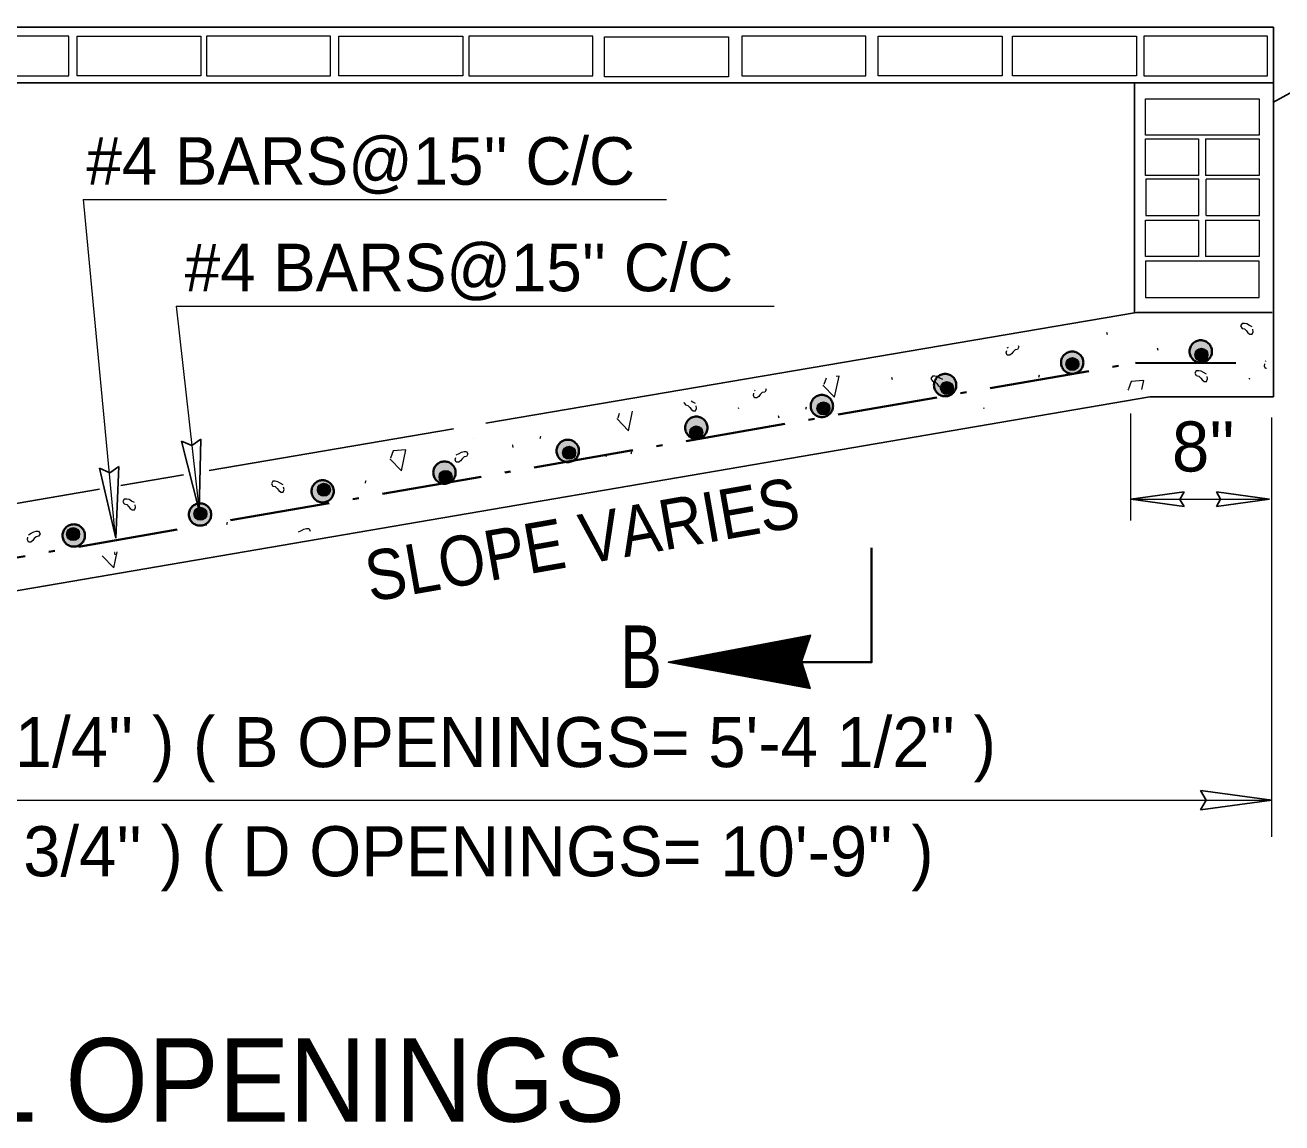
# Model space of a CAD drawing. Extents: x 385 to 753, y -129 to 142.
# Drawn here: x 666.24 to 696.36, y 1.19 to 27.49 of the extents above; entities that cross this region are included whole.
import ezdxf
from ezdxf.enums import TextEntityAlignment as Align

# ---------------------------------------------------------------- set-up
doc = ezdxf.new("R2010")
doc.units = 0
doc.header["$LTSCALE"] = 0.48
doc.linetypes.add('DOT_DASHED', pattern=[7.7, 5, -1.2, 0.3, -1.2])
doc.linetypes.add('LONG_DASHED', pattern=[7.5, 6, -1.5])
doc.layers.add('1', color=7, linetype='Continuous', lineweight=13)
doc.layers.add('25', color=7, linetype='Continuous', lineweight=13)
doc.layers.add('10', color=7, linetype='Continuous')

msp = doc.modelspace()

# ---------------------------------------------------------------- hatches: boundary and pattern name
at = {"layer": '1'}
for points in [[(694.15, 19.6733, 1), (694.6849, 19.6733, 1)], [(691.0691, 19.4043, 1), (691.604, 19.4043, 1)], [(694.589, 19.5919, 1), (694.2772, 19.5919, 1)], [(691.4961, 19.3704, 1), (691.1843, 19.3704, 1)], [(688.0241, 18.8666, 1), (688.559, 18.8666, 1)], [(688.4916, 18.7945, 1), (688.1798, 18.7945, 1)], [(685.0687, 18.3648, 1), (685.6036, 18.3648, 1)], [(685.5312, 18.3072, 1), (685.2194, 18.3072, 1)], [(682.0596, 17.8449, 1), (682.5945, 17.8449, 1)], [(682.4825, 17.7312, 1), (682.1707, 17.7312, 1)], [(678.9788, 17.2893, 1), (679.5137, 17.2893, 1)], [(679.4338, 17.244, 1), (679.122, 17.244, 1)], [(676.0235, 16.7694, 1), (676.5584, 16.7694, 1)], [(673.1039, 16.3213, 1), (673.6388, 16.3213, 1)], [(676.4734, 16.6681, 1), (676.1616, 16.6681, 1)], [(673.5573, 16.358, 1), (673.2455, 16.358, 1)], [(670.1664, 15.7657, 1), (670.7013, 15.7657, 1)], [(670.597, 15.7821, 1), (670.2852, 15.7821, 1)], [(667.1393, 15.2638, 1), (667.6742, 15.2638, 1)], [(667.5483, 15.2947, 1), (667.2365, 15.2947, 1)]]:
    msp.add_hatch(color=256, dxfattribs=at).paths.add_polyline_path(points)

# ---------------------------------------------------------------- linework, layer by layer
at = {"layer": '1', "linetype": 'LONG_DASHED', "lineweight": 25}
msp.add_line((696.1477, 25.6347), (700.2673, 27.9276), dxfattribs=at)
at = {"layer": '1', "lineweight": 25}
for p, q in [((635.1567, 27.4436), (696.1597, 27.4436)), ((696.1597, 18.5846), (696.1597, 27.4436)), ((635.1567, 26.1099), (696.1597, 26.1099)), ((692.8282, 20.6088), (692.8282, 26.1099)), ((677.2867, 17.9515), (692.8737, 20.6088)), ((692.8737, 20.6088), (696.1299, 20.6088)), ((642.555, 9.9162), (693.1942, 18.5846)), ((693.1942, 18.5846), (696.1597, 18.5846)), ((670.6509, 16.8202), (676.5066, 17.8185)), ((670.4098, 15.8538), (669.9883, 17.5204)), ((670.4098, 15.8538), (670.4535, 17.5723)), ((668.4169, 15.2002), (668.023, 16.8734)), ((668.4169, 15.2002), (668.4889, 16.9177)), ((668.5352, 16.4595), (670.0358, 16.7153)), ((659.9661, 14.9986), (668.0201, 16.3717)), ((692.7413, 16.1307), (694.0186, 16.3062)), ((696.0682, 16.1319), (694.7909, 16.3074)), ((692.7413, 16.1307), (694.0186, 15.9552)), ((696.0682, 16.1319), (694.7909, 15.9564)), ((696.1173, 8.9215), (694.4142, 9.1555)), ((696.1173, 8.9215), (694.4142, 8.6875))]:
    msp.add_line(p, q, dxfattribs=at)
at = {"layer": '1'}
for p, q in [((694.3619, 24.765), (694.3619, 23.8923)), ((694.5345, 24.765), (694.5345, 23.8923)), ((694.3709, 22.9285), (694.3709, 23.8012)), ((694.5437, 22.9285), (694.5437, 23.8012)), ((667.6307, 23.3172), (681.6149, 23.3172)), ((667.6307, 23.3172), (668.3918, 15.3007)), ((694.3619, 22.8195), (694.3619, 21.9467)), ((694.5345, 22.8195), (694.5345, 21.9467)), ((669.8623, 20.7607), (684.1902, 20.7607)), ((669.8623, 20.7607), (670.4098, 15.8538)), ((692.7411, 15.6183), (692.7411, 18.1856)), ((696.1176, 8.0457), (696.1176, 18.0927)), ((692.7411, 16.1312), (696.0684, 16.1312)), ((683.9097, 11.811), (683.9097, 12.6511)), ((683.9347, 11.8064), (683.9347, 12.6557)), ((683.9597, 11.8019), (683.9597, 12.6605)), ((683.9847, 11.7973), (683.9847, 12.6653)), ((685.001, 12.6697), (684.0078, 12.6697)), ((684.0097, 11.7927), (684.0097, 12.67)), ((684.0347, 11.7882), (684.0347, 12.6747)), ((684.0597, 11.7836), (684.0597, 12.6795)), ((684.0847, 11.779), (684.0847, 12.6842)), ((684.1097, 11.7744), (684.1097, 12.689)), ((684.1347, 11.7698), (684.1347, 12.6937)), ((685.0096, 12.6947), (684.1396, 12.6947)), ((684.1597, 11.7652), (684.1597, 12.6985)), ((684.1847, 11.7607), (684.1847, 12.7032)), ((684.2097, 11.7561), (684.2097, 12.708)), ((684.2347, 11.7515), (684.2347, 12.7127)), ((684.2597, 11.7469), (684.2597, 12.7174)), ((685.0182, 12.7197), (684.2713, 12.7197)), ((684.2847, 11.7423), (684.2847, 12.7222)), ((684.3097, 11.7378), (684.3097, 12.7269)), ((684.3347, 11.7332), (684.3347, 12.7317)), ((684.3597, 11.7287), (684.3597, 12.7364)), ((684.3847, 11.7241), (684.3847, 12.7412)), ((685.0269, 12.7447), (684.4031, 12.7447)), ((684.4097, 11.7195), (684.4097, 12.7459)), ((684.4347, 11.7149), (684.4347, 12.7507)), ((684.4597, 11.7103), (684.4597, 12.7554)), ((684.4847, 11.7058), (684.4847, 12.7602)), ((684.5097, 11.7012), (684.5097, 12.7649)), ((684.5347, 11.6966), (684.5347, 12.7697)), ((685.0355, 12.7697), (684.5348, 12.7697)), ((684.5597, 11.692), (684.5597, 12.7743)), ((684.5847, 11.6874), (684.5847, 12.7791)), ((684.6097, 11.6828), (684.6097, 12.7838)), ((684.6347, 11.6783), (684.6347, 12.7886)), ((684.6597, 11.6737), (684.6597, 12.7933)), ((685.0442, 12.7947), (684.6666, 12.7947)), ((684.6847, 11.6691), (684.6847, 12.7981)), ((684.7097, 11.6645), (684.7097, 12.8028)), ((684.7347, 11.6599), (684.7347, 12.8076)), ((684.7597, 11.6554), (684.7597, 12.8123)), ((684.7847, 11.6508), (684.7847, 12.8171)), ((685.0528, 12.8197), (684.7983, 12.8197)), ((684.8097, 11.6463), (684.8097, 12.8218)), ((684.8347, 11.6417), (684.8347, 12.8266)), ((684.8597, 12.2607), (684.8597, 12.8313)), ((684.8847, 12.3331), (684.8847, 12.836)), ((684.9097, 12.4054), (684.9097, 12.8407)), ((685.0614, 12.8447), (684.9302, 12.8447)), ((684.9347, 12.4778), (684.9347, 12.8455)), ((684.9597, 12.5501), (684.9597, 12.8502)), ((684.9847, 12.6224), (684.9847, 12.855)), ((685.0097, 12.6948), (685.0097, 12.8598)), ((685.0347, 12.7672), (685.0347, 12.8645)), ((685.0597, 12.8395), (685.0597, 12.8692)), ((685.0701, 12.8697), (685.0619, 12.8697)), ((682.3347, 12.0994), (682.3347, 12.3522)), ((682.3597, 12.0949), (682.3597, 12.3569)), ((682.3847, 12.0903), (682.3847, 12.3617)), ((682.4097, 12.0857), (682.4097, 12.3664)), ((684.8973, 12.3697), (682.4267, 12.3697)), ((682.4347, 12.0812), (682.4347, 12.3712)), ((682.4597, 12.0766), (682.4597, 12.3759)), ((682.4847, 12.072), (682.4847, 12.3807)), ((682.5097, 12.0674), (682.5097, 12.3854)), ((682.5347, 12.0628), (682.5347, 12.3902)), ((684.9059, 12.3947), (682.5585, 12.3947)), ((682.5597, 12.0582), (682.5597, 12.3949)), ((682.5847, 12.0537), (682.5847, 12.3997)), ((682.6097, 12.0491), (682.6097, 12.4044)), ((682.6347, 12.0445), (682.6347, 12.4091)), ((682.6597, 12.0399), (682.6597, 12.4138)), ((682.6847, 12.0353), (682.6847, 12.4186)), ((684.9146, 12.4197), (682.6902, 12.4197)), ((682.7097, 12.0307), (682.7097, 12.4233)), ((682.7347, 12.0262), (682.7347, 12.4281)), ((682.7597, 12.0217), (682.7597, 12.4328)), ((682.7847, 12.0171), (682.7847, 12.4376)), ((682.8097, 12.0125), (682.8097, 12.4423)), ((684.9232, 12.4447), (682.822, 12.4447)), ((682.8347, 12.0079), (682.8347, 12.4471)), ((682.8597, 12.0033), (682.8597, 12.4518)), ((682.8847, 11.9987), (682.8847, 12.4566)), ((682.9097, 11.9942), (682.9097, 12.4613)), ((682.9347, 11.9896), (682.9347, 12.4661)), ((684.9318, 12.4697), (682.9538, 12.4697)), ((682.9597, 11.985), (682.9597, 12.4707)), ((682.9847, 11.9804), (682.9847, 12.4755)), ((683.0097, 11.9758), (683.0097, 12.4802)), ((683.0347, 11.9712), (683.0347, 12.485)), ((683.0597, 11.9667), (683.0597, 12.4897)), ((683.0847, 11.9621), (683.0847, 12.4945)), ((684.9405, 12.4947), (683.0855, 12.4947)), ((683.1097, 11.9575), (683.1097, 12.4992)), ((683.1347, 11.9529), (683.1347, 12.504)), ((683.1597, 11.9484), (683.1597, 12.5087)), ((683.1847, 11.9438), (683.1847, 12.5135)), ((683.2097, 11.9392), (683.2097, 12.5183)), ((684.9492, 12.5197), (683.2172, 12.5197)), ((683.2347, 11.9347), (683.2347, 12.523)), ((683.2597, 11.9301), (683.2597, 12.5277)), ((683.2847, 11.9255), (683.2847, 12.5324)), ((683.3097, 11.9209), (683.3097, 12.5372)), ((683.3347, 11.9163), (683.3347, 12.5419)), ((684.9578, 12.5447), (683.349, 12.5447)), ((683.3597, 11.9117), (683.3597, 12.5467)), ((683.3847, 11.9072), (683.3847, 12.5514)), ((683.4097, 11.9026), (683.4097, 12.5562)), ((683.4347, 11.898), (683.4347, 12.5609)), ((683.4597, 11.8934), (683.4597, 12.5657)), ((684.9664, 12.5697), (683.4808, 12.5697)), ((683.4847, 11.8888), (683.4847, 12.5704)), ((683.5097, 11.8842), (683.5097, 12.5752)), ((683.5347, 11.8797), (683.5347, 12.5799)), ((683.5597, 11.8752), (683.5597, 12.5847)), ((683.5847, 11.8706), (683.5847, 12.5894)), ((683.6097, 11.866), (683.6097, 12.5941)), ((684.9751, 12.5947), (683.6126, 12.5947)), ((683.6347, 11.8614), (683.6347, 12.5988)), ((683.6597, 11.8568), (683.6597, 12.6036)), ((683.6847, 11.8522), (683.6847, 12.6083)), ((683.7097, 11.8477), (683.7097, 12.6131)), ((683.7347, 11.8431), (683.7347, 12.6178)), ((684.9837, 12.6197), (683.7443, 12.6197)), ((683.7597, 11.8385), (683.7597, 12.6226)), ((683.7847, 11.8339), (683.7847, 12.6273)), ((683.8097, 11.8293), (683.8097, 12.6321)), ((683.8347, 11.8247), (683.8347, 12.6368)), ((683.8597, 11.8202), (683.8597, 12.6416)), ((684.9923, 12.6447), (683.8761, 12.6447)), ((683.8847, 11.8156), (683.8847, 12.6463)), ((681.6597, 12.2231), (681.6597, 12.2241)), ((684.8618, 12.2197), (681.6782, 12.2197)), ((681.6847, 12.2185), (681.6847, 12.2288)), ((681.7097, 12.2139), (681.7097, 12.2336)), ((681.7347, 12.2093), (681.7347, 12.2383)), ((681.7597, 12.2047), (681.7597, 12.2431)), ((684.8541, 12.2447), (681.7679, 12.2447)), ((681.7847, 12.2002), (681.7847, 12.2478)), ((681.8097, 12.1956), (681.8097, 12.2526)), ((684.8701, 12.1947), (681.8148, 12.1947)), ((681.8347, 12.191), (681.8347, 12.2573)), ((681.8597, 12.1864), (681.8597, 12.2621)), ((681.8847, 12.1818), (681.8847, 12.2668)), ((684.8628, 12.2697), (681.8997, 12.2697)), ((681.9097, 12.1772), (681.9097, 12.2716)), ((681.9347, 12.1727), (681.9347, 12.2763)), ((684.8783, 12.1697), (681.9512, 12.1697)), ((681.9597, 12.1682), (681.9597, 12.2811)), ((681.9847, 12.1636), (681.9847, 12.2858)), ((682.0097, 12.159), (682.0097, 12.2905)), ((684.8714, 12.2947), (682.0315, 12.2947)), ((682.0347, 12.1544), (682.0347, 12.2952)), ((682.0597, 12.1498), (682.0597, 12.3)), ((682.0847, 12.1452), (682.0847, 12.3048)), ((684.8867, 12.1447), (682.0878, 12.1447)), ((682.1097, 12.1407), (682.1097, 12.3095)), ((682.1347, 12.1361), (682.1347, 12.3142)), ((682.1597, 12.1315), (682.1597, 12.319)), ((684.88, 12.3197), (682.1632, 12.3197)), ((682.1847, 12.1269), (682.1847, 12.3238)), ((682.2097, 12.1223), (682.2097, 12.3285)), ((684.8949, 12.1197), (682.2243, 12.1197)), ((682.2347, 12.1177), (682.2347, 12.3332)), ((682.2597, 12.1132), (682.2597, 12.338)), ((682.2847, 12.1086), (682.2847, 12.3427)), ((684.8887, 12.3447), (682.295, 12.3447)), ((682.3097, 12.104), (682.3097, 12.3474)), ((684.9032, 12.0947), (682.3608, 12.0947)), ((684.9114, 12.0697), (682.4973, 12.0697)), ((684.8597, 11.6371), (684.8597, 12.2262)), ((684.8847, 11.6325), (684.8847, 12.1506)), ((684.9097, 11.6279), (684.9097, 12.075)), ((684.9197, 12.0447), (682.6338, 12.0447)), ((684.928, 12.0197), (682.7704, 12.0197)), ((684.9362, 11.9947), (682.9069, 11.9947)), ((684.9445, 11.9697), (683.0434, 11.9697)), ((684.9527, 11.9447), (683.1799, 11.9447)), ((684.9611, 11.9197), (683.3164, 11.9197)), ((684.9693, 11.8947), (683.453, 11.8947)), ((684.9776, 11.8697), (683.5895, 11.8697)), ((684.9858, 11.8447), (683.726, 11.8447)), ((684.9942, 11.8197), (683.8625, 11.8197)), ((685.0024, 11.7947), (683.9991, 11.7947)), ((685.0107, 11.7697), (684.1356, 11.7697)), ((684.9347, 11.6233), (684.9347, 11.9994)), ((684.9597, 11.6188), (684.9597, 11.9238)), ((684.9847, 11.6142), (684.9847, 11.8483)), ((685.0097, 11.6096), (685.0097, 11.7727)), ((685.0189, 11.7447), (684.2721, 11.7447)), ((685.0272, 11.7197), (684.4086, 11.7197)), ((685.0355, 11.6947), (684.5451, 11.6947)), ((685.0437, 11.6697), (684.6817, 11.6697)), ((685.052, 11.6447), (684.8182, 11.6447)), ((685.0602, 11.6197), (684.9547, 11.6197)), ((685.0347, 11.605), (685.0347, 11.6971)), ((685.0597, 11.6004), (685.0597, 11.6215)), ((642.0185, 8.9207), (696.1176, 8.9207))]:
    msp.add_line(p, q, dxfattribs=at)
at = {"layer": '1', "linetype": 'DOT_DASHED', "lineweight": 35}
for p, q in [((642.0311, 10.5597), (692.8302, 19.3945)), ((692.8545, 19.3961), (695.6146, 19.3902))]:
    msp.add_line(p, q, dxfattribs=at)
at = {"layer": '1'}
for points in [[(664.3153, 26.2733), (667.2856, 26.2733), (667.2856, 27.2288), (664.3153, 27.2288)], [(670.4558, 26.2733), (667.4856, 26.2733), (667.4856, 27.2288), (670.4558, 27.2288)], [(670.591, 26.2733), (673.5612, 26.2733), (673.5612, 27.2288), (670.591, 27.2288)], [(676.7315, 26.2733), (673.7613, 26.2733), (673.7613, 27.2288), (676.7315, 27.2288)], [(676.8765, 26.2733), (679.8467, 26.2733), (679.8467, 27.2288), (676.8765, 27.2288)], [(683.0959, 26.2536), (680.1257, 26.2536), (680.1257, 27.2091), (683.0959, 27.2091)], [(683.4186, 26.2733), (686.3888, 26.2733), (686.3888, 27.2288), (683.4186, 27.2288)], [(689.6578, 26.2733), (686.6876, 26.2733), (686.6876, 27.2288), (689.6578, 27.2288)], [(692.8745, 26.2733), (689.9042, 26.2733), (689.9042, 27.2288), (692.8745, 27.2288)], [(693.0493, 26.2733), (696.0196, 26.2733), (696.0196, 27.2288), (693.0493, 27.2288)], [(693.09, 25.7241), (695.8156, 25.7241), (695.8156, 24.8514), (693.09, 24.8514)], [(693.0899, 20.965), (695.8155, 20.965), (695.8155, 21.8377), (693.0899, 21.8377)], [(685.0707, 12.8713), (681.6568, 12.2236), (685.0671, 11.5991), (684.8538, 12.2438)]]:
    msp.add_lwpolyline(points, close=True, dxfattribs=at)
for points in [[(694.3619, 23.8923), (693.0899, 23.8923), (693.0899, 24.765), (694.3619, 24.765)], [(694.5345, 24.765), (695.8155, 24.765), (695.8155, 23.8923), (694.5345, 23.8923)], [(694.3709, 23.8012), (693.0991, 23.8012), (693.0991, 22.9285), (694.3709, 22.9285)], [(694.5437, 22.9285), (695.8247, 22.9285), (695.8247, 23.8012), (694.5437, 23.8012)], [(694.3619, 21.9467), (693.0899, 21.9467), (693.0899, 22.8195), (694.3619, 22.8195)], [(694.5345, 22.8195), (695.8155, 22.8195), (695.8155, 21.9467), (694.5345, 21.9467)], [(693.3727, 19.7613), (693.3868, 19.7063), (693.3883, 19.7048)], [(687.0044, 19.0578), (687.0185, 19.003), (687.02, 19.0013)], [(688.2322, 18.9989), (688.1621, 19.0341), (688.1034, 19.0691), (688.0451, 19.0808), (687.9863, 19.0808), (687.9514, 19.0223), (687.9866, 18.9638), (688.0451, 18.9519), (688.0917, 18.9052), (688.1269, 18.8584), (688.1736, 18.8234), (688.2322, 18.8234), (688.2556, 18.8819), (688.2439, 18.9404)], [(690.5387, 19.0578), (690.5527, 19.1127), (690.5544, 19.1143)], [(683.3474, 18.2972), (683.3403, 18.3247), (683.3396, 18.3255)], [(684.3101, 18.0743), (684.2958, 18.1293), (684.2943, 18.131)], [(684.9555, 18.2885), (684.9695, 18.3435), (684.9712, 18.3451)], [(676.574, 17.1924), (676.6443, 17.2275), (676.7027, 17.2627), (676.7612, 17.2746), (676.8197, 17.2744), (676.8548, 17.2159), (676.8197, 17.1575), (676.7612, 17.1457), (676.7146, 17.0989), (676.6793, 17.0522), (676.6325, 17.017), (676.5742, 17.0172), (676.5507, 17.0757), (676.5623, 17.1339)], [(677.9417, 17.371), (677.9275, 17.426), (677.926, 17.4276)], [(680.1682, 17.1547), (680.1822, 17.2097), (680.1838, 17.2112)], [(680.7652, 17.2215), (680.7792, 17.2765), (680.7808, 17.278)], [(674.3969, 16.5181), (674.4109, 16.5731), (674.4125, 16.5746)], [(666.3193, 15.2808), (666.3896, 15.316), (666.4479, 15.3511), (666.5064, 15.363), (666.565, 15.3628), (666.6, 15.3043), (666.565, 15.246), (666.5063, 15.2341), (666.4598, 15.1873), (666.4245, 15.1406), (666.3777, 15.1055), (666.3194, 15.1056), (666.2959, 15.1641), (666.3075, 15.2223)], [(671.0751, 15.5256), (671.0891, 15.5806), (671.0907, 15.5821)], [(668.4015, 14.8012), (668.3874, 14.856), (668.3858, 14.8575)]]:
    msp.add_lwpolyline(points, dxfattribs=at)
at = {"layer": '1', "lineweight": 25}
for points in [[(669.9883, 17.5204), (670.2379, 17.4157), (670.4535, 17.5723)], [(668.023, 16.8734), (668.2708, 16.7646), (668.4889, 16.9177)], [(694.0186, 16.3062), (693.9198, 16.1288), (694.0186, 15.9552)], [(694.7909, 15.9564), (694.8897, 16.1337), (694.7909, 16.3074)], [(694.4142, 8.6875), (694.546, 8.9239), (694.4142, 9.1555)]]:
    msp.add_lwpolyline(points, dxfattribs=at)
at = {"layer": '1', "lineweight": 35}
msp.add_lwpolyline([(682.1872, 12.2262), (686.5287, 12.2262), (686.5287, 14.9657)], dxfattribs=at)
at = {"layer": '1', "linetype": 'DOT_DASHED', "lineweight": 35}
for centre in [(694.4174, 19.6733), (691.3366, 19.4043), (688.2916, 18.8666), (685.3362, 18.3648), (682.3271, 17.8449), (679.2463, 17.2893), (676.2909, 16.7694), (673.3713, 16.3213), (670.4338, 15.7657), (667.4067, 15.2638)]:
    msp.add_circle(centre, 0.2675, dxfattribs=at)
at = {"layer": '1'}
for centre in [(694.4331, 19.5919), (691.3402, 19.3704), (688.3357, 18.7945), (685.3753, 18.3072), (682.3266, 17.7312), (679.2779, 17.244), (676.3175, 16.6681), (673.4014, 16.358), (670.4411, 15.7821), (667.3924, 15.2947)]:
    msp.add_circle(centre, 0.1559, dxfattribs=at)
at = {"layer": '25'}
for p, q in [((689.7801, 19.7571), (689.81, 19.7721)), ((695.9664, 19.4359), (695.9857, 19.4456)), ((685.4358, 19.0301), (685.3852, 18.8781)), ((683.7204, 18.7325), (683.7402, 18.7424)), ((692.6662, 18.7685), (692.6906, 18.7431)), ((680.481, 18.1896), (680.4435, 18.0772)), ((676.9791, 17.5938), (676.9787, 17.5954))]:
    msp.add_line(p, q, dxfattribs=at)
for points in [[(695.653, 20.2612), (695.5828, 20.2963), (695.5242, 20.3313), (695.4658, 20.343), (695.4071, 20.343), (695.3723, 20.2845), (695.4073, 20.226), (695.4658, 20.2142), (695.5125, 20.1675), (695.5477, 20.1207), (695.5943, 20.0856), (695.653, 20.0856), (695.6763, 20.1442), (695.6648, 20.2027)], [(692.1833, 20.0699), (692.1692, 20.1249), (692.1676, 20.1265)], [(690.0423, 19.8115), (690.0608, 19.7806), (690.0258, 19.7222), (689.9672, 19.7103), (689.9206, 19.6636), (689.8853, 19.6168), (689.8386, 19.5817), (689.7802, 19.5818), (689.7568, 19.6403), (689.7683, 19.6986)], [(695.9967, 19.2606), (695.9665, 19.2607), (695.943, 19.3192), (695.9547, 19.3774)], [(685.3618, 18.8663), (685.6427, 18.574), (685.7479, 19.0769), (685.6823, 19.0718)], [(693.0072, 18.7643), (693.0522, 18.9793), (692.748, 18.9561), (692.6895, 18.7805)], [(694.5567, 19.1296), (694.4866, 19.1647), (694.428, 19.1997), (694.3696, 19.2114), (694.3108, 19.2114), (694.276, 19.1529), (694.3111, 19.0944), (694.3696, 19.0826), (694.4162, 19.0359), (694.4515, 18.9891), (694.4981, 18.954), (694.5567, 18.954), (694.5801, 19.0126), (694.5685, 19.0711)], [(695.5934, 19.0006), (695.5863, 19.0281), (695.5856, 19.0288)], [(683.9845, 18.7838), (684.0012, 18.7561), (683.9662, 18.6977), (683.9075, 18.6858), (683.8609, 18.6391), (683.8257, 18.5923), (683.7789, 18.5572), (683.7205, 18.5573), (683.697, 18.6157), (683.7087, 18.6741)], [(682.0318, 18.4527), (682.03, 18.4496), (682.0651, 18.3911), (682.1236, 18.3792), (682.1703, 18.3326), (682.2055, 18.2857), (682.2521, 18.2507), (682.3107, 18.2507), (682.3341, 18.3092), (682.3225, 18.3677)], [(682.3107, 18.4262), (682.2406, 18.4613), (682.2057, 18.4822)], [(680.4202, 18.0652), (680.701, 17.7731), (680.7994, 18.2436)], [(689.2251, 18.2972), (689.218, 18.3247), (689.2172, 18.3255)], [(678.5872, 17.5852), (678.6012, 17.6402), (678.6028, 17.6417)], [(674.9787, 17.1018), (675.2595, 16.8097), (675.3647, 17.3126), (675.0605, 17.2893), (675.002, 17.1138)], [(672.4243, 16.4797), (672.3542, 16.5149), (672.2958, 16.5499), (672.2372, 16.5618), (672.1788, 16.5617), (672.1436, 16.5032), (672.1788, 16.4447), (672.2372, 16.4329), (672.2839, 16.3863), (672.3192, 16.3393), (672.3658, 16.3043), (672.4246, 16.3043), (672.4479, 16.3627), (672.4361, 16.4213)], [(668.863, 16.0526), (668.7929, 16.0877), (668.7344, 16.1227), (668.6759, 16.1345), (668.6176, 16.1345), (668.5824, 16.076), (668.6174, 16.0175), (668.6759, 16.0057), (668.7227, 15.959), (668.7579, 15.9122), (668.8046, 15.8772), (668.8632, 15.8771), (668.8866, 15.9357), (668.8747, 15.994)], [(672.7939, 15.3477), (672.8642, 15.3828), (672.9226, 15.4179), (672.9811, 15.4298), (673.0397, 15.4297), (673.0747, 15.3712), (673.0666, 15.3576)], [(668.0847, 14.7766), (668.3657, 14.4842), (668.4457, 14.8677)]]:
    msp.add_lwpolyline(points, dxfattribs=at)

# ---------------------------------------------------------------- texts
at = {"layer": '1'}
for p in [(667.7133, 23.6668), (670.0688, 21.1148)]:
    msp.add_text("#4 BARS@15'' C/C", height=1.14, dxfattribs=at).set_placement(p)
at = {"layer": '10'}
for s, p in [("8''", (693.7283, 16.796)), ("( A OPENINGS= 2'-8 1/4'' ) ( B OPENINGS= 5'-4 1/2'' )", (650.5735, 9.7121)), ("( C OPENINGS= 8'-0 3/4'' ) ( D OPENINGS= 10'-9'' )", (650.6864, 7.0976))]:
    msp.add_text(s, height=1.2, dxfattribs=at).set_placement(p)
at = {"layer": '10', "width": 0.9}
msp.add_text('SLOPE VARIES', height=1.2, rotation=9.954, dxfattribs=at).set_placement((674.5152, 13.6691))
at = {"layer": '10', "width": 0.75}
msp.add_text('B', height=1.5, dxfattribs=at).set_placement((680.4995, 11.6061))
at = {"layer": '10', "width": 0.95}
msp.add_text('ADDITIONAL OPENINGS', height=2, dxfattribs=at).set_placement((665.9371, 1.2173), align=Align.CENTER)

doc.saveas('drawing.dxf')
